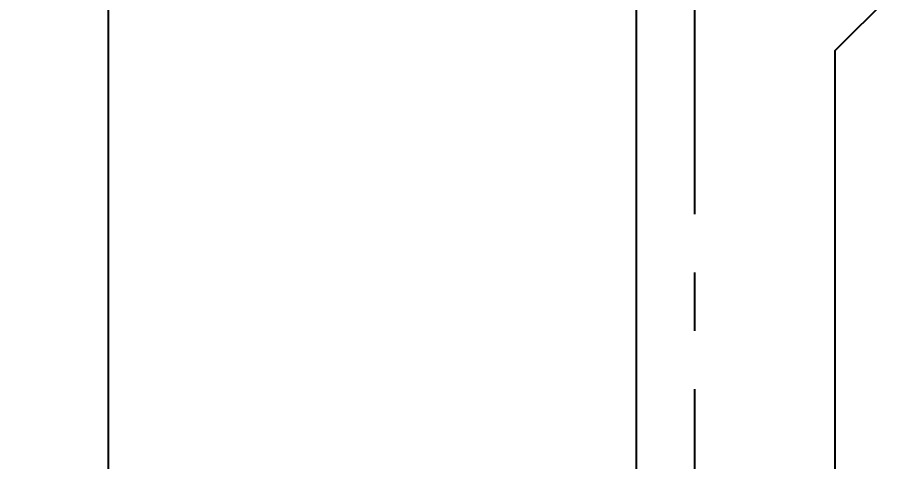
# Model space of a CAD drawing. Header units: inches. Extents: x 651127 to 1529722, y 768575 to 1021311.
# Drawn here: x 1004371 to 1008123, y 876091 to 877993 of the extents above; entities that cross this region are included whole.
import ezdxf

# ---------------------------------------------------------------- set-up
doc = ezdxf.new("R2010")
doc.units = ezdxf.units.IN
doc.header["$LTSCALE"] = 1000
doc.header["$MEASUREMENT"] = 0
doc.linetypes.add('CENTER2', pattern=[1.125, 0.75, -0.125, 0.125, -0.125])
doc.layers.get('DEFPOINTS').update_dxf_attribs({"color": 8, "lineweight": 9})
for name, color, linetype in [('DWGshare.com_2', 147, 'Continuous'), ('DWGshare.com_3', 7, 'Continuous'), ('DWGshare.com_4', 8, 'CENTER2')]:
    doc.layers.add(name, color=color, linetype=linetype)
doc.styles.add('DWGshare.com_4', font='romans.shx', dxfattribs={"width": 0.8})
doc.dimstyles.new('DWGshare.com_1', dxfattribs={"dimscale": 100, "dimtxt": 2.5, "dimasz": 1, "dimexe": 1, "dimexo": 1.5, "dimgap": 1, "dimtad": 1, "dimdec": 0, "dimzin": 0, "dimdsep": 46, "dimtxsty": 'DWGshare.com_4', "dimblk": 'DWGshare.com_1', "dimcen": 1.5, "dimdle": 1, "dimclrd": 256, "dimclre": 256, "dimclrt": 7, "dimadec": 0, "dimazin": 0, "dimtfac": 1, "dimtdec": 0, "dimtix": 1, "dimtmove": 2, "dimatfit": 3, "dimfxl": 1, "dimtolj": 1, "dimtzin": 0, "dimarcsym": 0})

# ---------------------------------------------------------------- blocks, each defined once
blk = doc.blocks.new('DWGshare.com_1')
at = {"color": 0, "linetype": 'ByBlock', "const_width": 0.3}
blk.add_lwpolyline([(-0.5, -0.5), (0.5, 0.5)], dxfattribs=at)
blk = doc.blocks.new('*D237')
at = {"layer": 'DEFPOINTS', "color": 0, "transparency": 16777216}
for p in [(1004760.4, 879028.7), (1006637.9, 879028.7), (1007022.5, 870028.7)]:
    blk.add_point(p, dxfattribs=at)
at = {"layer": 'DWGshare.com_2', "lineweight": -2, "transparency": 16777216}
for p, q in [((1004760.4, 869928.7), (1004760.4, 879128.7)), ((1006487.9, 879028.7), (1004660.4, 879028.7)), ((1006872.5, 870028.7), (1004660.4, 870028.7))]:
    blk.add_line(p, q, dxfattribs=at)
at = {"layer": 'DWGshare.com_2', "lineweight": -2, "transparency": 16777216, "xscale": 100, "yscale": 100, "zscale": 100}
for p, rotation in [((1004760.4, 879028.7), 90), ((1004760.4, 870028.7), 270)]:
    blk.add_blockref('DWGshare.com_1', p, dxfattribs=dict(at, rotation=rotation))
at = {"layer": 'DWGshare.com_2', "color": 7, "transparency": 16777216, "insert": (1004535.4, 874528.7), "char_height": 250, "attachment_point": 5, "rotation": 90, "style": 'DWGshare.com_4'}
blk.add_mtext('\\A1;9000', dxfattribs=at)

msp = doc.modelspace()

# ---------------------------------------------------------------- linework, layer by layer
at = {"layer": 'DWGshare.com_3'}
for p, q in [((1007022.5, 870028.7), (1007022.5, 879028.7)), ((1007872.5, 877851.8), (1008122.5, 878101.8)), ((1007872.5, 870028.7), (1007872.5, 877851.8))]:
    msp.add_line(p, q, dxfattribs=at)
at = {"layer": 'DWGshare.com_4', "ltscale": 2}
msp.add_line((1007272.5, 865900.4), (1007272.5, 880528.2), dxfattribs=at)

# ---------------------------------------------------------------- dimensions: what is measured, and where the dimension line sits
at = {"layer": 'DWGshare.com_2'}
dim = msp.add_linear_dim(base=(1004760.4, 879028.7), p1=(1007022.5, 870028.7), p2=(1006637.9, 879028.7), angle=90, dimstyle='DWGshare.com_1', dxfattribs=at)
dim.commit()
dim.dimension.update_dxf_attribs({"geometry": '*D237', "text_midpoint": (1004535.4, 874528.7)})

doc.saveas('drawing.dxf')
